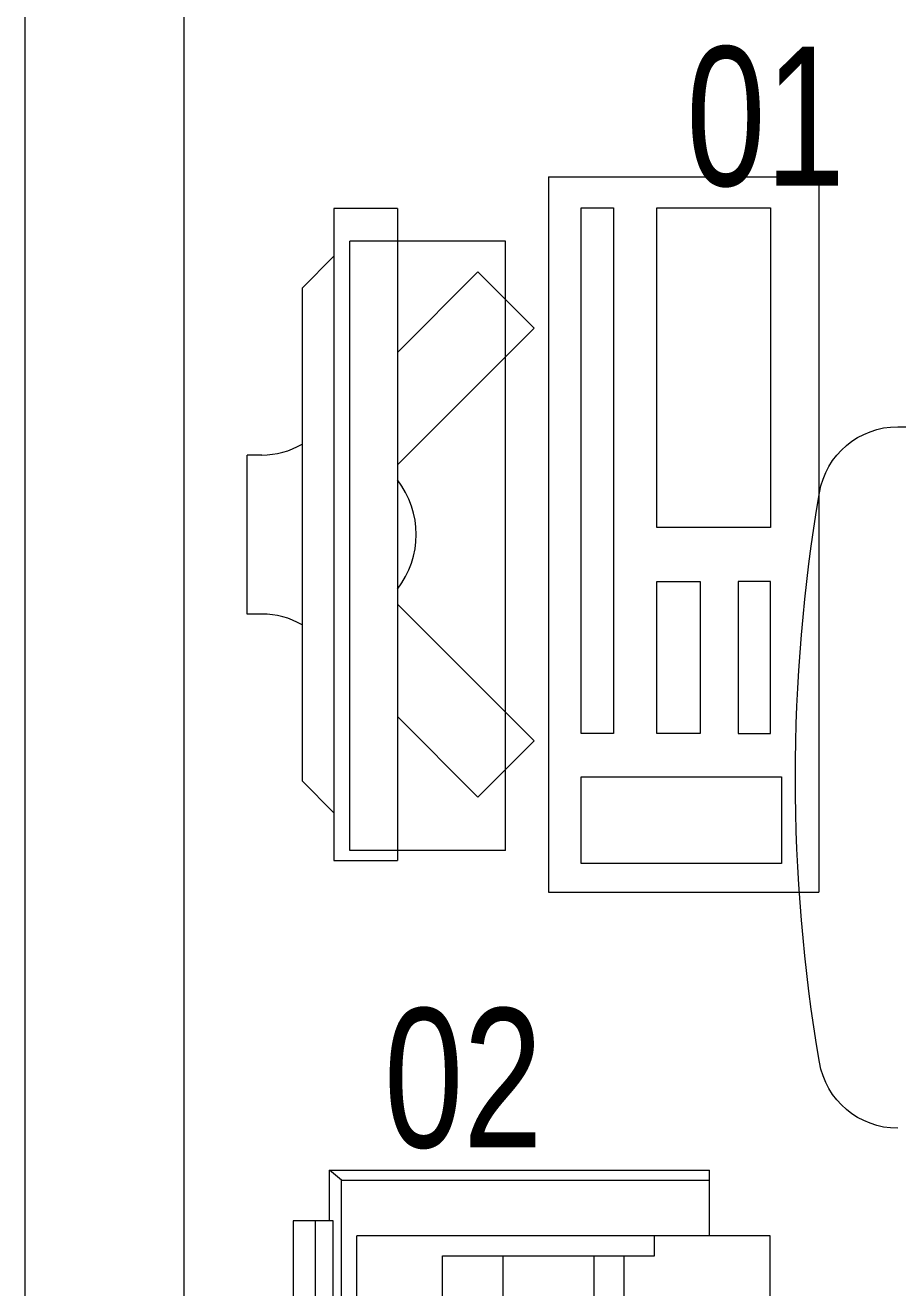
# Model space of a CAD drawing. Header units: millimetres. Extents: x -2143172 to 5255, y -610845 to 279739.
# Drawn here: x -1244251 to -1243702, y -13122 to -12328 of the extents above; entities that cross this region are included whole.
import ezdxf

# ---------------------------------------------------------------- set-up
doc = ezdxf.new("R2010")
doc.units = ezdxf.units.MM
doc.header["$LTSCALE"] = 30
doc.linetypes.add('HIDDEN', pattern=[9.525, 6.35, -3.175])
doc.layers.get('0').update_dxf_attribs({"lineweight": 5})
for name, color, linetype, lineweight in [('72_EGR_EQP_TAG', 142, 'Continuous', 5), ('LOADING', 163, 'Continuous', 5), ('Walls', 32, 'Continuous', 5)]:
    doc.layers.add(name, color=color, linetype=linetype, lineweight=lineweight)
doc.styles.add('X3G_ENTITY_257CFD', font='swisscl.ttf', dxfattribs={"height": 200})

# ---------------------------------------------------------------- blocks, each defined once
blk = doc.blocks.new('ITCWLS1-P')
for p, q in [((-0.17, 0.45), (-0.17, 0)), ((-0.17, 0.45), (0, 0.45)), ((0, 0.45), (0, 0)), ((-0.26509, 0.43, 0), (-0.30509, 0.43, 0)), ((-0.30509, 0.43, 0), (-0.30509, 0.02, 0)), ((-0.26509, 0.43, 0), (-0.26509, 0.02, 0)), ((-0.14957, 0.43047), (-0.12914, 0.43047)), ((-0.12914, 0.43047), (-0.12914, 0.40893)), ((-0.32509, 0.38, 0), (-0.30509, 0.4, 0)), ((-0.32509, 0.38, 0), (-0.32509, 0.07, 0)), ((-0.32509, 0.07, 0), (-0.30509, 0.05, 0)), ((-0.30509, 0.02, 0), (-0.26509, 0.02, 0)), ((-0.17, 0), (0, 0))]:
    blk.add_line(p, q)
at = {"color": 8, "linetype": 'HIDDEN'}
for p, q in [((-0.197, 0.40939), (-0.295, 0.40939)), ((-0.295, 0.02639), (-0.295, 0.40939)), ((-0.197, 0.02639), (-0.197, 0.40939)), ((-0.197, 0.02639), (-0.295, 0.02639))]:
    blk.add_line(p, q, dxfattribs=at)
at = {"color": 1, "extrusion": (2.48281e-10, 3.18408e-10, -1)}
for p, q in [((-0.26509, 0.33952), (-0.21443, 0.39019)), ((-0.17907, 0.35483), (-0.21443, 0.39019)), ((-0.26509, 0.26881), (-0.17907, 0.35483))]:
    blk.add_line(p, q, dxfattribs=at)
at = {"color": 1}
for p, q in [((-0.35032, 0.275), (-0.35961, 0.275)), ((-0.35961, 0.175), (-0.35961, 0.275)), ((-0.35032, 0.175), (-0.35961, 0.175))]:
    blk.add_line(p, q, dxfattribs=at)
at = {"color": 1, "extrusion": (2.48281e-10, -3.18408e-10, -1)}
for p, q in [((-0.26509, 0.18119), (-0.17907, 0.09517)), ((-0.26509, 0.11048), (-0.21443, 0.05981)), ((-0.17907, 0.09517), (-0.21443, 0.05981))]:
    blk.add_line(p, q, dxfattribs=at)
blk.add_lwpolyline([(-0.12914, 0.40893), (-0.12914, 0.09996), (-0.14957, 0.09996), (-0.14957, 0.43047)])
for points in [[(-0.1019, 0.43047), (-0.03039, 0.43047), (-0.03039, 0.22944), (-0.1019, 0.22944)], [(-0.1019, 0.19536), (-0.07466, 0.19536), (-0.07466, 0.09996), (-0.1019, 0.09996)], [(-0.03039, 0.19536), (-0.05082, 0.19536), (-0.05082, 0.09996), (-0.03039, 0.09996)], [(-0.14957, 0.0727), (-0.02358, 0.0727), (-0.02358, 0.01818), (-0.14957, 0.01818)]]:
    blk.add_lwpolyline(points, close=True)
at = {"color": 250, "linetype": 'Continuous'}
for points in [[(-0.14957, 0.09997), (-0.14957, 0.09997), (-0.14957, 0.09997), (-0.14957, 0.09997), (-0.14957, 0.09997), (-0.14957, 0.09997), (-0.14957, 0.09997), (-0.14957, 0.09997), (-0.14957, 0.09997)], [(-0.14957, 0.09997), (-0.14957, 0.09997), (-0.14957, 0.09997), (-0.14957, 0.09997), (-0.14957, 0.09997), (-0.14957, 0.09997), (-0.14957, 0.09997), (-0.14957, 0.09997), (-0.14957, 0.09997), (-0.14957, 0.09997), (-0.14957, 0.09997), (-0.14957, 0.09997), (-0.14957, 0.09997), (-0.14957, 0.09997), (-0.14957, 0.09997), (-0.14957, 0.09997), (-0.14957, 0.09997), (-0.14957, 0.09997)], [(-0.14957, 0.09996), (-0.14957, 0.09996), (-0.14957, 0.09996), (-0.14957, 0.09996), (-0.14957, 0.09996), (-0.14957, 0.09996), (-0.14957, 0.09996), (-0.14957, 0.09996), (-0.14957, 0.09996), (-0.14957, 0.09996)], [(-0.14957, 0.09996), (-0.14957, 0.09996), (-0.14957, 0.09996), (-0.14957, 0.09996), (-0.14957, 0.09996), (-0.14957, 0.09996), (-0.14957, 0.09996)], [(-0.14957, 0.09997), (-0.14957, 0.09997), (-0.14957, 0.09997), (-0.14957, 0.09997), (-0.14957, 0.09997), (-0.14957, 0.09997), (-0.14957, 0.09997), (-0.14957, 0.09997), (-0.14957, 0.09997), (-0.14957, 0.09997)], [(-0.14957, 0.09997), (-0.14957, 0.09997), (-0.14957, 0.09997), (-0.14957, 0.09997), (-0.14957, 0.09997), (-0.14957, 0.09997), (-0.14957, 0.09997), (-0.14957, 0.09997), (-0.14957, 0.09997), (-0.14957, 0.09997), (-0.14957, 0.09997), (-0.14957, 0.09997), (-0.14957, 0.09997), (-0.14957, 0.09997), (-0.14957, 0.09997)], [(-0.14957, 0.09997), (-0.14957, 0.09997), (-0.14957, 0.09997), (-0.14957, 0.09997), (-0.14957, 0.09997), (-0.14957, 0.09997), (-0.14957, 0.09997), (-0.14957, 0.09997), (-0.14957, 0.09997), (-0.14957, 0.09997)], [(-0.14957, 0.09997), (-0.14957, 0.09997), (-0.14957, 0.09997), (-0.14957, 0.09997), (-0.14957, 0.09997), (-0.14957, 0.09997), (-0.14957, 0.09997), (-0.14957, 0.09997), (-0.14957, 0.09997), (-0.14957, 0.09997)], [(-0.14957, 0.09996), (-0.14957, 0.09996), (-0.14957, 0.09996), (-0.14957, 0.09996), (-0.14957, 0.09996), (-0.14957, 0.09996), (-0.14957, 0.09996), (-0.14957, 0.09996), (-0.14957, 0.09996), (-0.14957, 0.09996), (-0.14957, 0.09996), (-0.14957, 0.09996), (-0.14957, 0.09996), (-0.14957, 0.09996), (-0.14957, 0.09996), (-0.14957, 0.09996), (-0.14957, 0.09996), (-0.14957, 0.09996), (-0.14957, 0.09997), (-0.14957, 0.09997), (-0.14957, 0.09997), (-0.14957, 0.09997), (-0.14957, 0.09997), (-0.14957, 0.09997), (-0.14957, 0.09997), (-0.14957, 0.09997), (-0.14957, 0.09997), (-0.14957, 0.09997), (-0.14957, 0.09997), (-0.14957, 0.09997), (-0.14957, 0.09997), (-0.14957, 0.09997), (-0.14956, 0.09997), (-0.14956, 0.09997), (-0.14956, 0.09997), (-0.14956, 0.09996), (-0.14956, 0.09996), (-0.14956, 0.09996), (-0.14956, 0.09996), (-0.14956, 0.09996), (-0.14956, 0.09996), (-0.14956, 0.09996), (-0.14956, 0.09996), (-0.14956, 0.09996), (-0.14956, 0.09996), (-0.14956, 0.09996), (-0.14956, 0.09996), (-0.14956, 0.09996), (-0.14957, 0.09996), (-0.14957, 0.09996), (-0.14957, 0.09996), (-0.14957, 0.09996), (-0.14957, 0.09996), (-0.14957, 0.09996)], [(-0.14957, 0.09996), (-0.14957, 0.09996), (-0.14957, 0.09996), (-0.14957, 0.09996), (-0.14957, 0.09996), (-0.14957, 0.09996), (-0.14957, 0.09996), (-0.14957, 0.09996), (-0.14957, 0.09996), (-0.14957, 0.09996), (-0.14957, 0.09997), (-0.14957, 0.09997), (-0.14957, 0.09997), (-0.14957, 0.09996), (-0.14957, 0.09996), (-0.14957, 0.09996), (-0.14957, 0.09996), (-0.14957, 0.09996), (-0.14957, 0.09996), (-0.14957, 0.09997), (-0.14957, 0.09997), (-0.14957, 0.09997), (-0.14957, 0.09997), (-0.14957, 0.09997), (-0.14957, 0.09997), (-0.14957, 0.09997), (-0.14957, 0.09997), (-0.14957, 0.09997), (-0.14957, 0.09997), (-0.14957, 0.09997), (-0.14957, 0.09997), (-0.14957, 0.09997), (-0.14957, 0.09997), (-0.14957, 0.09997), (-0.14957, 0.09997), (-0.14957, 0.09997), (-0.14957, 0.09997), (-0.14957, 0.09997), (-0.14957, 0.09997), (-0.14957, 0.09997), (-0.14957, 0.09997), (-0.14957, 0.09997), (-0.14957, 0.09997), (-0.14957, 0.09997), (-0.14957, 0.09997), (-0.14957, 0.09997), (-0.14957, 0.09997), (-0.14957, 0.09997), (-0.14957, 0.09997), (-0.14957, 0.09997), (-0.14957, 0.09997), (-0.14957, 0.09997), (-0.14957, 0.09997), (-0.14957, 0.09997), (-0.14957, 0.09997), (-0.14957, 0.09997), (-0.14957, 0.09997), (-0.14957, 0.09997), (-0.14957, 0.09997), (-0.14957, 0.09997), (-0.14957, 0.09997), (-0.14957, 0.09997), (-0.14957, 0.09997), (-0.14957, 0.09997), (-0.14957, 0.09997), (-0.14957, 0.09997), (-0.14957, 0.09997), (-0.14957, 0.09997), (-0.14957, 0.09997), (-0.14957, 0.09997), (-0.14957, 0.09997), (-0.14957, 0.09997), (-0.14957, 0.09997), (-0.14957, 0.09997), (-0.14957, 0.09997), (-0.14957, 0.09997), (-0.14957, 0.09997), (-0.14957, 0.09997), (-0.14957, 0.09997), (-0.14957, 0.09997), (-0.14956, 0.09997), (-0.14957, 0.09997), (-0.14957, 0.09997), (-0.14957, 0.09997), (-0.14957, 0.09997), (-0.14956, 0.09997), (-0.14957, 0.09997), (-0.14957, 0.09997), (-0.14957, 0.09997), (-0.14957, 0.09997), (-0.14957, 0.09997), (-0.14957, 0.09997), (-0.14957, 0.09997), (-0.14957, 0.09997), (-0.14957, 0.09997), (-0.14957, 0.09997), (-0.14956, 0.09997), (-0.14957, 0.09996), (-0.14957, 0.09996), (-0.14957, 0.09996), (-0.14956, 0.09996), (-0.14957, 0.09996), (-0.14957, 0.09996), (-0.14957, 0.09996), (-0.14957, 0.09996), (-0.14957, 0.09996), (-0.14957, 0.09996), (-0.14957, 0.09996), (-0.14957, 0.09996), (-0.14957, 0.09996), (-0.14957, 0.09996)], [(-0.14957, 0.09996), (-0.14957, 0.09996), (-0.14957, 0.09996), (-0.14957, 0.09996), (-0.14957, 0.09996), (-0.14957, 0.09996), (-0.14957, 0.09996), (-0.14957, 0.09996)], [(-0.14957, 0.09996), (-0.14957, 0.09996), (-0.14957, 0.09996), (-0.14957, 0.09996), (-0.14957, 0.09996), (-0.14957, 0.09996), (-0.14957, 0.09996), (-0.14957, 0.09996), (-0.14957, 0.09996), (-0.14957, 0.09996), (-0.14957, 0.09996), (-0.14957, 0.09996), (-0.14957, 0.09996), (-0.14957, 0.09996), (-0.14957, 0.09996), (-0.14957, 0.09996), (-0.14957, 0.09996), (-0.14957, 0.09996), (-0.14957, 0.09996), (-0.14957, 0.09996), (-0.14957, 0.09996), (-0.14957, 0.09996), (-0.14957, 0.09996), (-0.14957, 0.09996), (-0.14957, 0.09996), (-0.14957, 0.09996), (-0.14957, 0.09996), (-0.14957, 0.09996), (-0.14957, 0.09996), (-0.14957, 0.09996), (-0.14957, 0.09996), (-0.14957, 0.09996), (-0.14957, 0.09996), (-0.14957, 0.09996), (-0.14957, 0.09996), (-0.14957, 0.09996), (-0.14957, 0.09996), (-0.14957, 0.09996), (-0.14957, 0.09996), (-0.14957, 0.09996), (-0.14957, 0.09996), (-0.14957, 0.09996), (-0.14957, 0.09996), (-0.14957, 0.09996), (-0.14957, 0.09996), (-0.14957, 0.09996), (-0.14957, 0.09996), (-0.14957, 0.09996), (-0.14956, 0.09996), (-0.14956, 0.09996), (-0.14956, 0.09996), (-0.14956, 0.09996), (-0.14957, 0.09996), (-0.14957, 0.09996), (-0.14957, 0.09996), (-0.14957, 0.09996), (-0.14957, 0.09996), (-0.14957, 0.09996), (-0.14956, 0.09996), (-0.14957, 0.09996), (-0.14957, 0.09996), (-0.14957, 0.09996), (-0.14957, 0.09996), (-0.14957, 0.09996), (-0.14957, 0.09996), (-0.14957, 0.09996), (-0.14957, 0.09996), (-0.14957, 0.09996), (-0.14957, 0.09996), (-0.14956, 0.09996), (-0.14956, 0.09996), (-0.14957, 0.09996), (-0.14957, 0.09996), (-0.14957, 0.09996), (-0.14957, 0.09996), (-0.14957, 0.09996), (-0.14957, 0.09996), (-0.14957, 0.09996), (-0.14957, 0.09996), (-0.14957, 0.09996), (-0.14957, 0.09996), (-0.14957, 0.09996), (-0.14957, 0.09996), (-0.14957, 0.09996), (-0.14957, 0.09996), (-0.14957, 0.09996), (-0.14957, 0.09996), (-0.14957, 0.09996), (-0.14957, 0.09996)], [(-0.14957, 0.09996), (-0.14957, 0.09996), (-0.14957, 0.09996), (-0.14957, 0.09996), (-0.14957, 0.09996), (-0.14957, 0.09996), (-0.14957, 0.09996), (-0.14957, 0.09996), (-0.14957, 0.09996), (-0.14957, 0.09996), (-0.14957, 0.09996), (-0.14957, 0.09996)], [(-0.14957, 0.09996), (-0.14957, 0.09996), (-0.14956, 0.09996), (-0.14956, 0.09996), (-0.14956, 0.09996), (-0.14956, 0.09996), (-0.14957, 0.09996)], [(-0.14957, 0.09996), (-0.14957, 0.09996), (-0.14957, 0.09996), (-0.14957, 0.09996), (-0.14957, 0.09996), (-0.14957, 0.09996), (-0.14957, 0.09996), (-0.14957, 0.09996), (-0.14957, 0.09996), (-0.14956, 0.09996), (-0.14956, 0.09996), (-0.14956, 0.09996), (-0.14956, 0.09996), (-0.14956, 0.09996), (-0.14956, 0.09996), (-0.14956, 0.09996), (-0.14957, 0.09996)]]:
    blk.add_lwpolyline(points, dxfattribs=at)
for points in [[(-0.14956, 0.09996), (-0.14956, 0.09996), (-0.14956, 0.09996), (-0.14956, 0.09996), (-0.14956, 0.09996), (-0.14956, 0.09996), (-0.14956, 0.09996), (-0.14956, 0.09996), (-0.14957, 0.09996), (-0.14957, 0.09996), (-0.14957, 0.09996), (-0.14957, 0.09996), (-0.14957, 0.09996), (-0.14957, 0.09996), (-0.14957, 0.09996), (-0.14957, 0.09996), (-0.14957, 0.09996), (-0.14957, 0.09996), (-0.14957, 0.09996), (-0.14957, 0.09996), (-0.14957, 0.09996), (-0.14957, 0.09996), (-0.14957, 0.09996), (-0.14957, 0.09996), (-0.14957, 0.09996), (-0.14957, 0.09996), (-0.14957, 0.09996), (-0.14957, 0.09996), (-0.14957, 0.09996), (-0.14957, 0.09996), (-0.14957, 0.09996), (-0.14957, 0.09996), (-0.14957, 0.09996), (-0.14957, 0.09996), (-0.14957, 0.09996), (-0.14957, 0.09996), (-0.14957, 0.09996), (-0.14957, 0.09996), (-0.14957, 0.09996), (-0.14957, 0.09996), (-0.14957, 0.09996), (-0.14957, 0.09996), (-0.14957, 0.09996), (-0.14957, 0.09996), (-0.14957, 0.09996), (-0.14957, 0.09996), (-0.14957, 0.09996), (-0.14957, 0.09996), (-0.14957, 0.09996), (-0.14957, 0.09996), (-0.14957, 0.09996), (-0.14957, 0.09996), (-0.14957, 0.09996), (-0.14957, 0.09996), (-0.14957, 0.09996), (-0.14957, 0.09996), (-0.14957, 0.09996), (-0.14956, 0.09996), (-0.14956, 0.09996), (-0.14956, 0.09996), (-0.14956, 0.09996), (-0.14956, 0.09996), (-0.14956, 0.09996), (-0.14956, 0.09996), (-0.14956, 0.09996), (-0.14956, 0.09996), (-0.14956, 0.09996), (-0.14956, 0.09996), (-0.14956, 0.09996), (-0.14956, 0.09996), (-0.14956, 0.09996), (-0.14956, 0.09996), (-0.14956, 0.09996), (-0.14956, 0.09996), (-0.14956, 0.09996), (-0.14956, 0.09996), (-0.14956, 0.09996), (-0.14956, 0.09996), (-0.14956, 0.09996), (-0.14956, 0.09996), (-0.14956, 0.09996), (-0.14956, 0.09996), (-0.14956, 0.09996), (-0.14956, 0.09996), (-0.14956, 0.09996), (-0.14956, 0.09996), (-0.14956, 0.09996), (-0.14956, 0.09996), (-0.14956, 0.09996), (-0.14957, 0.09996), (-0.14957, 0.09996), (-0.14957, 0.09996), (-0.14957, 0.09996), (-0.14957, 0.09996), (-0.14957, 0.09996), (-0.14957, 0.09996), (-0.14957, 0.09996), (-0.14957, 0.09996), (-0.14957, 0.09996), (-0.14957, 0.09996), (-0.14957, 0.09996), (-0.14957, 0.09996), (-0.14957, 0.09996), (-0.14957, 0.09996), (-0.14957, 0.09996), (-0.14957, 0.09996), (-0.14957, 0.09996), (-0.14957, 0.09996), (-0.14957, 0.09996), (-0.14957, 0.09996), (-0.14957, 0.09996), (-0.14957, 0.09996), (-0.14957, 0.09996), (-0.14957, 0.09996), (-0.14957, 0.09996), (-0.14957, 0.09996), (-0.14957, 0.09996), (-0.14957, 0.09996), (-0.14957, 0.09996), (-0.14957, 0.09996), (-0.14957, 0.09996), (-0.14957, 0.09996), (-0.14957, 0.09996), (-0.14957, 0.09996), (-0.14957, 0.09996), (-0.14957, 0.09996), (-0.14957, 0.09996), (-0.14957, 0.09996), (-0.14957, 0.09996), (-0.14957, 0.09996), (-0.14957, 0.09996), (-0.14957, 0.09996), (-0.14957, 0.09996), (-0.14957, 0.09996), (-0.14957, 0.09996), (-0.14957, 0.09996), (-0.14957, 0.09996), (-0.14957, 0.09996), (-0.14957, 0.09996), (-0.14957, 0.09996), (-0.14957, 0.09996), (-0.14957, 0.09996), (-0.14957, 0.09996), (-0.14957, 0.09996), (-0.14957, 0.09996), (-0.14957, 0.09996), (-0.14957, 0.09996), (-0.14957, 0.09996), (-0.14957, 0.09996), (-0.14957, 0.09996), (-0.14957, 0.09996), (-0.14957, 0.09996), (-0.14957, 0.09996), (-0.14957, 0.09996), (-0.14956, 0.09996), (-0.14956, 0.09996), (-0.14956, 0.09996), (-0.14956, 0.09996), (-0.14956, 0.09996), (-0.14956, 0.09996), (-0.14956, 0.09996), (-0.14956, 0.09996), (-0.14956, 0.09996), (-0.14956, 0.09996), (-0.14956, 0.09996), (-0.14956, 0.09996), (-0.14956, 0.09996), (-0.14956, 0.09996), (-0.14956, 0.09996), (-0.14956, 0.09996), (-0.14956, 0.09996), (-0.14956, 0.09996), (-0.14956, 0.09996), (-0.14956, 0.09996), (-0.14956, 0.09996), (-0.14956, 0.09996), (-0.14956, 0.09996), (-0.14956, 0.09996), (-0.14956, 0.09996), (-0.14956, 0.09996), (-0.14956, 0.09996), (-0.14956, 0.09996), (-0.14956, 0.09996), (-0.14956, 0.09996), (-0.14956, 0.09996), (-0.14956, 0.09996), (-0.14956, 0.09996), (-0.14956, 0.09996), (-0.14956, 0.09996), (-0.14956, 0.09996), (-0.14956, 0.09996), (-0.14956, 0.09996), (-0.14956, 0.09996), (-0.14956, 0.09996), (-0.14956, 0.09996), (-0.14956, 0.09996), (-0.14956, 0.09996), (-0.14956, 0.09996), (-0.14956, 0.09996), (-0.14956, 0.09996), (-0.14956, 0.09996), (-0.14957, 0.09996), (-0.14957, 0.09996), (-0.14957, 0.09996), (-0.14957, 0.09996), (-0.14957, 0.09996), (-0.14957, 0.09996), (-0.14957, 0.09996), (-0.14957, 0.09996), (-0.14957, 0.09996), (-0.14957, 0.09996), (-0.14957, 0.09996), (-0.14957, 0.09996), (-0.14957, 0.09996), (-0.14957, 0.09996), (-0.14957, 0.09996), (-0.14957, 0.09996), (-0.14957, 0.09996), (-0.14957, 0.09996), (-0.14957, 0.09996), (-0.14957, 0.09996), (-0.14957, 0.09996), (-0.14957, 0.09996), (-0.14957, 0.09996), (-0.14957, 0.09996), (-0.14957, 0.09996), (-0.14957, 0.09996), (-0.14957, 0.09996), (-0.14957, 0.09996), (-0.14957, 0.09996), (-0.14957, 0.09996), (-0.14957, 0.09996), (-0.14957, 0.09996), (-0.14957, 0.09996), (-0.14957, 0.09996), (-0.14956, 0.09996), (-0.14956, 0.09996), (-0.14956, 0.09996), (-0.14956, 0.09996), (-0.14956, 0.09996), (-0.14956, 0.09996), (-0.14956, 0.09996), (-0.14956, 0.09996), (-0.14956, 0.09996), (-0.14956, 0.09996), (-0.14956, 0.09996), (-0.14956, 0.09996), (-0.14956, 0.09996), (-0.14956, 0.09996), (-0.14956, 0.09996), (-0.14956, 0.09996), (-0.14956, 0.09996), (-0.14956, 0.09996), (-0.14956, 0.09996), (-0.14956, 0.09996), (-0.14956, 0.09996), (-0.14956, 0.09996), (-0.14956, 0.09996), (-0.14956, 0.09996), (-0.14956, 0.09996), (-0.14956, 0.09996), (-0.14956, 0.09996), (-0.14956, 0.09996), (-0.14956, 0.09996), (-0.14956, 0.09996), (-0.14956, 0.09996), (-0.14956, 0.09996), (-0.14956, 0.09996), (-0.14956, 0.09996), (-0.14956, 0.09996), (-0.14956, 0.09996), (-0.14956, 0.09996), (-0.14956, 0.09996), (-0.14956, 0.09996), (-0.14956, 0.09996), (-0.14956, 0.09996), (-0.14956, 0.09996)], [(-0.14957, 0.09996), (-0.14957, 0.09996), (-0.14957, 0.09996), (-0.14957, 0.09996), (-0.14957, 0.09996), (-0.14957, 0.09996), (-0.14957, 0.09996), (-0.14957, 0.09996), (-0.14957, 0.09996), (-0.14957, 0.09996), (-0.14957, 0.09996), (-0.14957, 0.09996), (-0.14957, 0.09996), (-0.14957, 0.09996), (-0.14957, 0.09996), (-0.14957, 0.09996), (-0.14957, 0.09996), (-0.14957, 0.09996), (-0.14957, 0.09996), (-0.14957, 0.09996), (-0.14957, 0.09996), (-0.14957, 0.09996), (-0.14957, 0.09996), (-0.14957, 0.09996), (-0.14957, 0.09996), (-0.14957, 0.09996), (-0.14957, 0.09996), (-0.14957, 0.09996), (-0.14957, 0.09996), (-0.14957, 0.09996), (-0.14957, 0.09996), (-0.14957, 0.09996), (-0.14957, 0.09996), (-0.14957, 0.09996), (-0.14957, 0.09996), (-0.14957, 0.09996), (-0.14957, 0.09996), (-0.14957, 0.09996), (-0.14957, 0.09996), (-0.14957, 0.09996), (-0.14957, 0.09996), (-0.14957, 0.09996), (-0.14957, 0.09996), (-0.14957, 0.09996), (-0.14957, 0.09996), (-0.14957, 0.09996), (-0.14957, 0.09996), (-0.14957, 0.09996), (-0.14957, 0.09996), (-0.14957, 0.09996), (-0.14957, 0.09996), (-0.14957, 0.09996), (-0.14957, 0.09996), (-0.14957, 0.09996), (-0.14957, 0.09996), (-0.14957, 0.09996), (-0.14957, 0.09996), (-0.14957, 0.09996), (-0.14957, 0.09996), (-0.14957, 0.09996), (-0.14957, 0.09996), (-0.14957, 0.09996), (-0.14957, 0.09996), (-0.14957, 0.09996), (-0.14957, 0.09996), (-0.14957, 0.09996), (-0.14957, 0.09996), (-0.14957, 0.09996), (-0.14957, 0.09996), (-0.14957, 0.09996), (-0.14957, 0.09996), (-0.14957, 0.09996), (-0.14957, 0.09996), (-0.14957, 0.09996), (-0.14957, 0.09996), (-0.14957, 0.09996), (-0.14957, 0.09996), (-0.14957, 0.09996), (-0.14957, 0.09996), (-0.14957, 0.09996), (-0.14957, 0.09996), (-0.14957, 0.09996), (-0.14957, 0.09996), (-0.14957, 0.09996), (-0.14957, 0.09996), (-0.14957, 0.09996), (-0.14957, 0.09996), (-0.14957, 0.09996), (-0.14957, 0.09996), (-0.14957, 0.09996), (-0.14957, 0.09996), (-0.14957, 0.09996), (-0.14957, 0.09996), (-0.14957, 0.09996), (-0.14957, 0.09996), (-0.14957, 0.09996), (-0.14957, 0.09996), (-0.14957, 0.09996), (-0.14957, 0.09996), (-0.14957, 0.09996), (-0.14957, 0.09996), (-0.14957, 0.09996), (-0.14957, 0.09996), (-0.14957, 0.09996), (-0.14957, 0.09996), (-0.14957, 0.09996), (-0.14957, 0.09996), (-0.14957, 0.09996), (-0.14957, 0.09996), (-0.14957, 0.09996), (-0.14957, 0.09996), (-0.14957, 0.09996), (-0.14957, 0.09996), (-0.14957, 0.09996), (-0.14957, 0.09996), (-0.14957, 0.09996), (-0.14957, 0.09996), (-0.14957, 0.09996), (-0.14957, 0.09996), (-0.14957, 0.09996), (-0.14957, 0.09996), (-0.14957, 0.09996), (-0.14957, 0.09996), (-0.14957, 0.09996), (-0.14957, 0.09996), (-0.14957, 0.09996), (-0.14957, 0.09996), (-0.14957, 0.09996), (-0.14957, 0.09996), (-0.14957, 0.09996), (-0.14957, 0.09996), (-0.14957, 0.09996), (-0.14957, 0.09996), (-0.14957, 0.09996), (-0.14957, 0.09996), (-0.14957, 0.09996), (-0.14957, 0.09996), (-0.14957, 0.09996), (-0.14957, 0.09996), (-0.14957, 0.09996), (-0.14957, 0.09996), (-0.14957, 0.09996), (-0.14957, 0.09996), (-0.14957, 0.09996), (-0.14957, 0.09996), (-0.14957, 0.09996), (-0.14957, 0.09996), (-0.14957, 0.09996), (-0.14957, 0.09996), (-0.14957, 0.09996), (-0.14957, 0.09996), (-0.14957, 0.09996), (-0.14957, 0.09996), (-0.14957, 0.09996), (-0.14957, 0.09996), (-0.14957, 0.09996), (-0.14957, 0.09996), (-0.14957, 0.09996), (-0.14957, 0.09996), (-0.14957, 0.09996), (-0.14957, 0.09996), (-0.14957, 0.09996), (-0.14957, 0.09996), (-0.14957, 0.09996), (-0.14957, 0.09996), (-0.14957, 0.09996), (-0.14957, 0.09996), (-0.14957, 0.09996), (-0.14957, 0.09996), (-0.14957, 0.09996), (-0.14957, 0.09996), (-0.14957, 0.09996), (-0.14957, 0.09996), (-0.14957, 0.09996), (-0.14957, 0.09996), (-0.14957, 0.09996), (-0.14957, 0.09996), (-0.14957, 0.09996), (-0.14957, 0.09996), (-0.14957, 0.09996), (-0.14957, 0.09996), (-0.14957, 0.09996), (-0.14957, 0.09996), (-0.14957, 0.09996), (-0.14957, 0.09996), (-0.14957, 0.09996), (-0.14957, 0.09996), (-0.14957, 0.09996), (-0.14957, 0.09996), (-0.14957, 0.09996), (-0.14957, 0.09996), (-0.14957, 0.09996), (-0.14957, 0.09996), (-0.14957, 0.09996), (-0.14957, 0.09996), (-0.14957, 0.09996), (-0.14957, 0.09996), (-0.14957, 0.09996), (-0.14957, 0.09996), (-0.14957, 0.09996), (-0.14957, 0.09996), (-0.14957, 0.09996), (-0.14957, 0.09996), (-0.14957, 0.09996), (-0.14957, 0.09996), (-0.14957, 0.09996), (-0.14957, 0.09996), (-0.14957, 0.09996), (-0.14957, 0.09996), (-0.14957, 0.09996), (-0.14957, 0.09996), (-0.14957, 0.09996), (-0.14957, 0.09996), (-0.14957, 0.09996)], [(-0.14957, 0.09996), (-0.14957, 0.09996), (-0.14957, 0.09996), (-0.14957, 0.09996), (-0.14957, 0.09996), (-0.14957, 0.09996), (-0.14957, 0.09996), (-0.14957, 0.09996), (-0.14957, 0.09996), (-0.14957, 0.09996), (-0.14957, 0.09996), (-0.14957, 0.09996), (-0.14957, 0.09996), (-0.14957, 0.09996), (-0.14957, 0.09996), (-0.14957, 0.09996), (-0.14957, 0.09996), (-0.14957, 0.09996), (-0.14957, 0.09996), (-0.14957, 0.09996), (-0.14957, 0.09996), (-0.14957, 0.09996), (-0.14957, 0.09996), (-0.14957, 0.09996), (-0.14957, 0.09996), (-0.14957, 0.09996), (-0.14957, 0.09996), (-0.14957, 0.09996), (-0.14957, 0.09996), (-0.14957, 0.09996), (-0.14957, 0.09996), (-0.14957, 0.09996), (-0.14957, 0.09996), (-0.14957, 0.09996), (-0.14957, 0.09996), (-0.14957, 0.09996), (-0.14957, 0.09996), (-0.14957, 0.09996), (-0.14957, 0.09996), (-0.14957, 0.09996), (-0.14957, 0.09996), (-0.14957, 0.09996), (-0.14957, 0.09996), (-0.14957, 0.09996), (-0.14957, 0.09996), (-0.14957, 0.09996), (-0.14957, 0.09996), (-0.14957, 0.09996), (-0.14957, 0.09996), (-0.14957, 0.09996), (-0.14957, 0.09996), (-0.14957, 0.09996), (-0.14957, 0.09996), (-0.14957, 0.09996), (-0.14957, 0.09996), (-0.14957, 0.09996), (-0.14957, 0.09996), (-0.14957, 0.09996), (-0.14957, 0.09996), (-0.14957, 0.09996), (-0.14957, 0.09996), (-0.14957, 0.09996), (-0.14957, 0.09996), (-0.14957, 0.09996), (-0.14957, 0.09996), (-0.14957, 0.09996), (-0.14957, 0.09996), (-0.14957, 0.09996), (-0.14957, 0.09996), (-0.14957, 0.09996), (-0.14957, 0.09996), (-0.14957, 0.09996), (-0.14957, 0.09996), (-0.14957, 0.09996), (-0.14957, 0.09996), (-0.14957, 0.09996), (-0.14957, 0.09996), (-0.14957, 0.09996), (-0.14957, 0.09996), (-0.14957, 0.09996), (-0.14957, 0.09996), (-0.14957, 0.09996), (-0.14957, 0.09996), (-0.14957, 0.09996), (-0.14957, 0.09996), (-0.14957, 0.09996), (-0.14957, 0.09996), (-0.14957, 0.09996), (-0.14957, 0.09996), (-0.14957, 0.09996), (-0.14957, 0.09996), (-0.14957, 0.09996), (-0.14957, 0.09996), (-0.14957, 0.09996), (-0.14957, 0.09996), (-0.14957, 0.09996), (-0.14957, 0.09996), (-0.14957, 0.09996), (-0.14957, 0.09996), (-0.14957, 0.09996), (-0.14957, 0.09996), (-0.14957, 0.09996), (-0.14957, 0.09996), (-0.14957, 0.09996), (-0.14957, 0.09996), (-0.14957, 0.09996), (-0.14957, 0.09996), (-0.14957, 0.09996), (-0.14957, 0.09996), (-0.14957, 0.09996), (-0.14957, 0.09996), (-0.14957, 0.09996), (-0.14957, 0.09996), (-0.14957, 0.09996), (-0.14957, 0.09996), (-0.14957, 0.09996), (-0.14957, 0.09996), (-0.14957, 0.09996), (-0.14957, 0.09996), (-0.14957, 0.09996), (-0.14957, 0.09996), (-0.14957, 0.09996), (-0.14957, 0.09996), (-0.14957, 0.09996), (-0.14957, 0.09996), (-0.14957, 0.09996), (-0.14957, 0.09996), (-0.14957, 0.09996), (-0.14957, 0.09996), (-0.14957, 0.09996), (-0.14957, 0.09996), (-0.14957, 0.09996), (-0.14957, 0.09996), (-0.14957, 0.09996), (-0.14957, 0.09996), (-0.14957, 0.09996), (-0.14957, 0.09996), (-0.14957, 0.09996), (-0.14957, 0.09996), (-0.14957, 0.09996), (-0.14957, 0.09996), (-0.14957, 0.09996), (-0.14957, 0.09996), (-0.14957, 0.09996), (-0.14957, 0.09996), (-0.14957, 0.09996), (-0.14957, 0.09996), (-0.14957, 0.09996), (-0.14957, 0.09996), (-0.14957, 0.09996), (-0.14957, 0.09996), (-0.14957, 0.09996), (-0.14957, 0.09996), (-0.14957, 0.09996), (-0.14957, 0.09996), (-0.14957, 0.09996), (-0.14957, 0.09996), (-0.14957, 0.09996), (-0.14957, 0.09996), (-0.14957, 0.09996), (-0.14957, 0.09996), (-0.14957, 0.09996), (-0.14957, 0.09996), (-0.14957, 0.09996), (-0.14957, 0.09996), (-0.14957, 0.09996), (-0.14957, 0.09996), (-0.14957, 0.09996), (-0.14957, 0.09996), (-0.14957, 0.09996), (-0.14957, 0.09996), (-0.14957, 0.09996), (-0.14957, 0.09996), (-0.14957, 0.09996), (-0.14957, 0.09996), (-0.14957, 0.09996), (-0.14957, 0.09996), (-0.14957, 0.09996), (-0.14957, 0.09996), (-0.14957, 0.09996), (-0.14957, 0.09996), (-0.14957, 0.09996), (-0.14957, 0.09996), (-0.14957, 0.09996), (-0.14957, 0.09996), (-0.14957, 0.09996), (-0.14957, 0.09996), (-0.14957, 0.09996), (-0.14957, 0.09996), (-0.14957, 0.09996), (-0.14957, 0.09996), (-0.14957, 0.09996), (-0.14957, 0.09996), (-0.14957, 0.09996), (-0.14957, 0.09996), (-0.14957, 0.09996), (-0.14957, 0.09996), (-0.14957, 0.09996), (-0.14957, 0.09996), (-0.14957, 0.09996), (-0.14957, 0.09996), (-0.14957, 0.09996), (-0.14957, 0.09996), (-0.14957, 0.09996), (-0.14957, 0.09996), (-0.14957, 0.09996), (-0.14957, 0.09996), (-0.14957, 0.09996), (-0.14957, 0.09996), (-0.14957, 0.09996), (-0.14957, 0.09996), (-0.14957, 0.09996), (-0.14957, 0.09996), (-0.14957, 0.09996), (-0.14957, 0.09996), (-0.14957, 0.09996), (-0.14957, 0.09996), (-0.14957, 0.09996), (-0.14957, 0.09996)]]:
    blk.add_lwpolyline(points, close=True, dxfattribs=at)
at = {"color": 1}
for centre, radius, start, end in [((-0.35032, 0.325), 0.05, 270, 300.30934), ((-0.3089, 0.225), 0.05564, 321.94311, 38.05689), ((-0.35032, 0.125), 0.05, 59.69066, 90)]:
    blk.add_arc(centre, radius, start, end, dxfattribs=at)
blk = doc.blocks.new('ITPPLT2C-P')
at = {"color": 0}
for p, q in [((0.02286, 0.03177), (0.26184, 0.03177)), ((0.03041, 0.02557), (0.02286, 0.03177)), ((0.02286, 0), (0.02286, 0.03177)), ((0.26184, -0.00959), (0.26184, 0.03177)), ((0.03041, -0.31823), (0.03041, 0.02557)), ((0.03041, 0.02557), (0.26184, 0.02557)), ((0, 0), (0, -0.22622)), ((0.02518, 0), (0, 0)), ((0.01395, 0), (0.01395, -0.22622)), ((0.02518, 0), (0.01395, 0)), ((0.02518, -0.22622), (0.02518, 0)), ((0.0401, -0.27688), (0.0401, -0.00959)), ((0.3, -0.00959), (0.0401, -0.00959)), ((0.22741, -0.02218), (0.22741, -0.00959)), ((0.3, -0.27688), (0.3, -0.00959)), ((0.09395, -0.2515), (0.09395, -0.02218)), ((0.09395, -0.02218), (0.22741, -0.02218)), ((0.13211, -0.2515), (0.13211, -0.02218)), ((0.18945, -0.2515), (0.18945, -0.02218)), ((0.20824, -0.2515), (0.20824, -0.02218)), ((-0.0091, -0.22622), (0.02673, -0.22622)), ((-0.0091, -0.30235), (-0.0091, -0.22622)), ((-0.00872, -0.22622), (0.02363, -0.22622)), ((-0.00872, -0.30235), (-0.00872, -0.22622)), ((0, -0.22622), (0.02518, -0.22622)), ((0.01395, -0.22622), (0.02518, -0.22622)), ((0.02363, -0.22622), (0.02363, -0.30235)), ((0.02673, -0.22622), (0.02673, -0.30235)), ((0.00232, -0.24947), (0.00232, -0.23339)), ((0.00232, -0.23339), (0.00446, -0.23339)), ((0.00446, -0.23339), (0.00446, -0.24947)), ((0.00446, -0.24947), (0.00232, -0.24947)), ((0.22741, -0.2515), (0.09395, -0.2515)), ((0.22741, -0.27688), (0.22741, -0.2515)), ((0.00232, -0.27213), (0.00232, -0.25625)), ((0.00232, -0.25625), (0.00446, -0.25625)), ((0.00446, -0.25625), (0.00446, -0.27213)), ((0.13947, -0.2575), (0.19003, -0.2575)), ((0.13947, -0.26409), (0.13947, -0.2575)), ((0.19003, -0.2575), (0.19003, -0.26409)), ((0.09472, -0.2701), (0.09472, -0.26409)), ((0.09472, -0.26409), (0.13947, -0.26409)), ((0.19003, -0.26409), (0.14567, -0.26409)), ((0.14567, -0.26409), (0.14567, -0.2701)), ((0.00446, -0.27213), (0.00232, -0.27213)), ((0.3, -0.27688), (0.0401, -0.27688)), ((0.14567, -0.2701), (0.09472, -0.2701)), ((0.26184, -0.27688), (0.26184, -0.32462)), ((0.00232, -0.29499), (0.00232, -0.2793)), ((0.00232, -0.2793), (0.00446, -0.2793)), ((0.00446, -0.2793), (0.00446, -0.29499)), ((0.00446, -0.29499), (0.00232, -0.29499)), ((0.02673, -0.30235), (-0.0091, -0.30235)), ((0.02363, -0.30235), (-0.00872, -0.30235)), ((0.02286, -0.32462), (0.02286, -0.30235)), ((0.03041, -0.31823), (0.02286, -0.32462)), ((0.02286, -0.32462), (0.26184, -0.32462)), ((0.03041, -0.31823), (0.26184, -0.31823))]:
    blk.add_line(p, q, dxfattribs=at)
blk = doc.blocks.new('GF21018-P')
at = {"color": 0}
blk.add_line((-0.2207, 0.47563), (-0.2207, 0.0675), dxfattribs=at)
for centre, radius, start, end in [((-0.0001, -0.52948), 1.06948, 80.36712, 99.63288), ((-0.1707, 0.47563), 0.05, 99.63288, 180), ((0.17049, 0.47563), 0.05, 0, 80.36712)]:
    blk.add_arc(centre, radius, start, end, dxfattribs=at)

msp = doc.modelspace()

# ---------------------------------------------------------------- linework, layer by layer
at = {"layer": 'Walls'}
for p, q in [((-1244251.31, -13554.73), (-1244251.31, -11094.73)), ((-1244151.31, -13554.73), (-1244151.31, -11094.73))]:
    msp.add_line(p, q, dxfattribs=at)

# ---------------------------------------------------------------- block references
at = {"layer": 'LOADING', "extrusion": (8.01373e-06, 1.93988e-16, 1), "xscale": 1000.000000000013, "yscale": 1000.000000000013, "zscale": 1000.000000000013}
msp.add_blockref('ITCWLS1-P', (-1243752.11, -12873.26, -10.07), dxfattribs=at)
at = {"layer": 'LOADING', "extrusion": (7.77426e-06, 2.24021e-05, 1), "xscale": -1000, "yscale": 1000.000000000001, "zscale": 1000, "rotation": 90.00141075505213}
msp.add_blockref('GF21018-P', (-1243226.83, -12801.16, -10.05), dxfattribs=at)
at = {"layer": 'LOADING', "extrusion": (-7.77425e-06, 2.55393e-17, -1), "xscale": -1000, "yscale": 999.999999999997, "zscale": 1000}
msp.add_blockref('ITPPLT2C-P', (1244082.81, -13079.76, 9.77), dxfattribs=at)

# ---------------------------------------------------------------- texts
at = {"layer": '72_EGR_EQP_TAG', "char_height": 87.473, "attachment_point": 2, "style": 'X3G_ENTITY_257CFD'}
for s, insert in [('01', (-1243785.62, -12341.45, -0.11)), ('02', (-1243975.74, -12946.23, -0.1))]:
    msp.add_mtext(s, dxfattribs=dict(at, insert=insert))

doc.saveas('drawing.dxf')
